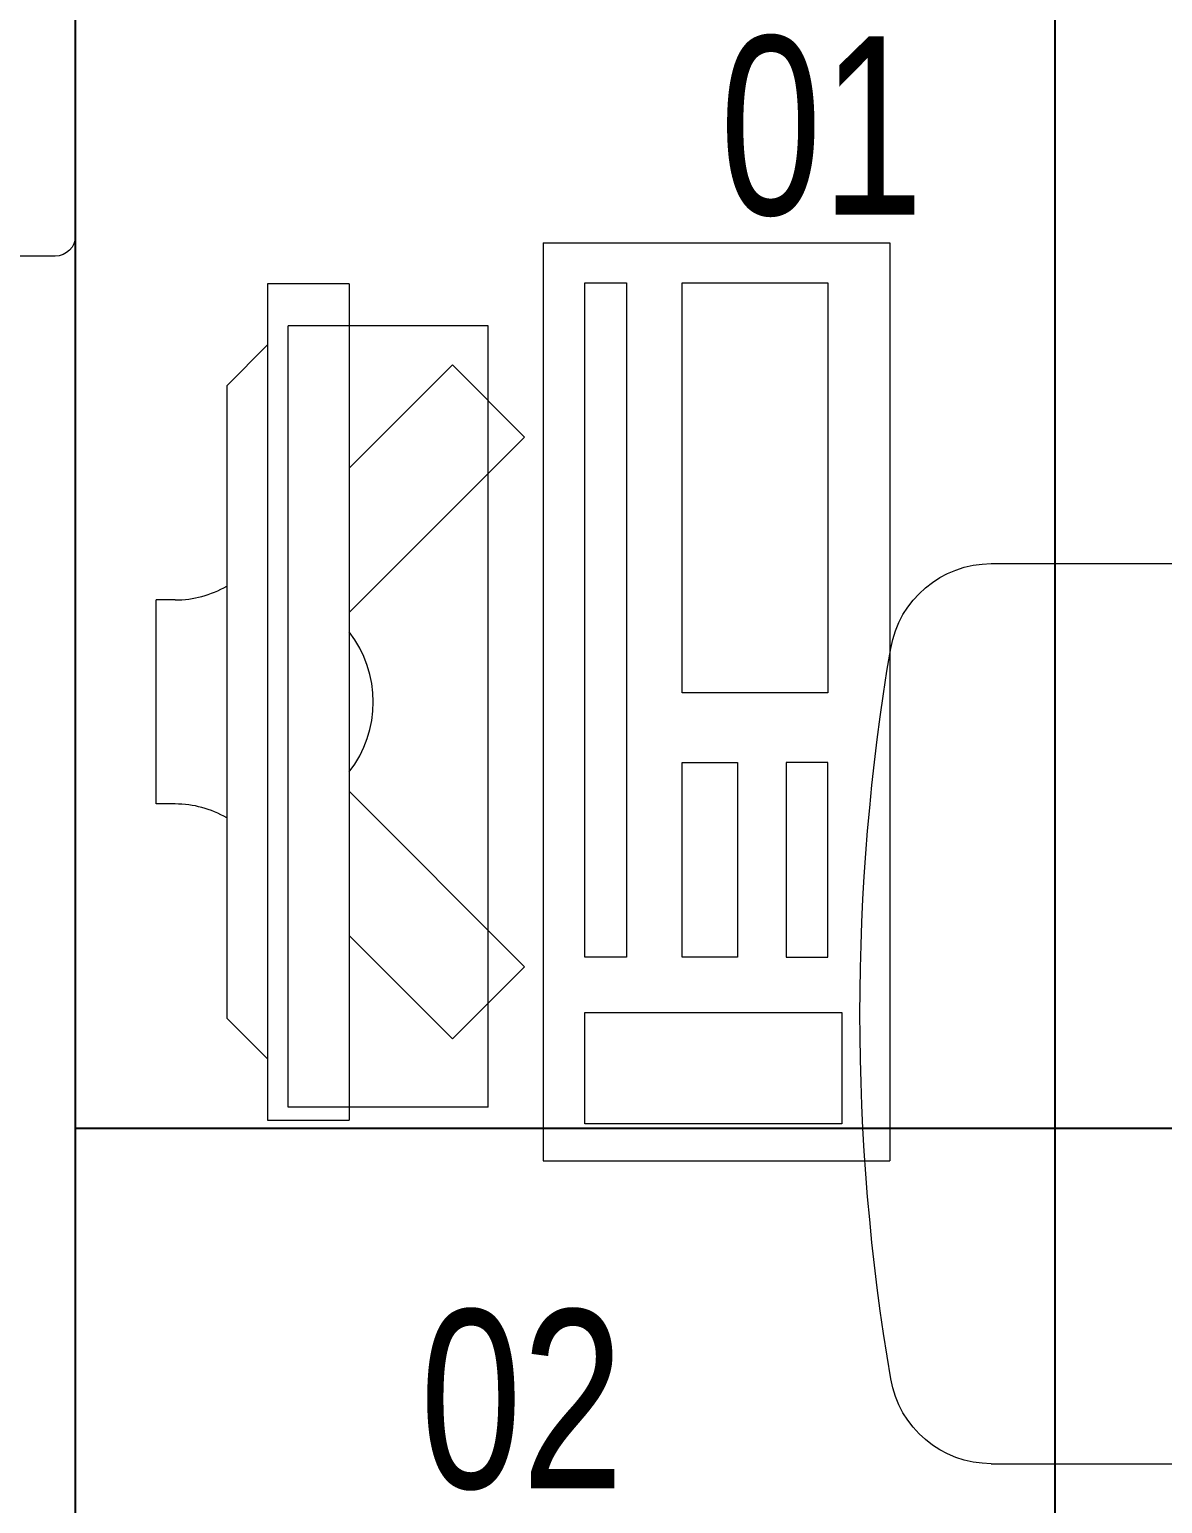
# Model space of a CAD drawing. Extents: x -12260 to 184725, y -29287 to 19916.
# Drawn here: x 19193 to 19748, y 3064 to 3786 of the extents above; entities that cross this region are included whole.
import ezdxf

# ---------------------------------------------------------------- set-up
doc = ezdxf.new("R2010")
doc.units = 0
doc.header["$LTSCALE"] = 0.25
doc.linetypes.add('DASHDOT', pattern=[25.4, 12.7, -6.35, 0, -6.35])
for name, color, linetype, lineweight in [('01-First Floor-FUR$0$72_EGR_EQP_TAG', 142, 'Continuous', 5), ('01-First Floor-FUR$0$LOADING', 253, 'Continuous', 5), ('01-First Floor-FUR$0$SANIT', 250, 'Continuous', 5), ('01-First Floor-FUR$0$Walls', 251, 'Continuous', 5), ('E-LITE-CLNG-CNDT', 6, 'DASHDOT', 35)]:
    doc.layers.add(name, color=color, linetype=linetype, lineweight=lineweight)
doc.layers.add('01-First Floor-FUR$0$FALSE CEILING', color=251, linetype='Continuous')
doc.styles.add('01-First Floor-FUR$0$X3G_ENTITY_257CFD', font='swisscl.ttf', dxfattribs={"height": 200})

# ---------------------------------------------------------------- blocks, each defined once
blk = doc.blocks.new('01-First Floor-FUR$0$WC manta')
at = {"layer": '01-First Floor-FUR$0$SANIT'}
for p, q in [((-0.12, 0.19), (0.41, 0.19)), ((-0.13, 0.18), (-0.13, -0.18)), ((0.109, 0.18), (0.109, -0.18)), ((0.239, 0.13), (0.41, 0.13)), ((0.209, 0.1), (0.209, -0.1)), ((0.229, 0.1), (0.229, -0.1)), ((0.05, 0.09), (0.05, -0.09)), ((0.29554, 0.05099), (0.35809, 0.03932)), ((-0.18, 0), (0.65, 0)), ((0.29554, -0.05099), (0.35809, -0.03932)), ((0.239, -0.13), (0.41, -0.13)), ((-0.12, -0.19), (0.41, -0.19))]:
    blk.add_line(p, q, dxfattribs=at)
for centre, radius in [((0.159, 0.07525), 0.01), ((-0.04, 0), 0.02), ((0.159, -0.07525), 0.01)]:
    blk.add_circle(centre, radius, dxfattribs=at)
for centre, radius, start, end in [((-0.12, 0.18), 0.01, 90, 180), ((-0.05, 0.09), 0.1, 0, 90), ((0.119, 0.18), 0.01, 90, 180), ((0.41, 0), 0.19, 270, 90), ((0.239, 0.1), 0.03, 90, 180), ((0.259, 0.1), 0.03, 90, 180), ((0.31466, 0), 0.13, 270, 90), ((0.41, 0), 0.13, 270, 90), ((0.28821, 0.01167), 0.04, 79.42885, 141.52497), ((0.32714, 0.00441), 0.04, 79.42885, 166.41759), ((0.30289, 0), 0.05876, 141.52497, 218.47503), ((0.35075, 0), 0.04, 280.57115, 79.42885), ((0.34538, 0), 0.05876, 166.41759, 193.58241), ((0.32714, -0.00441), 0.04, 193.58241, 280.57115), ((0.28821, -0.01167), 0.04, 218.47503, 280.57115), ((-0.05, -0.09), 0.1, 270, 0), ((0.239, -0.1), 0.03, 180, 270), ((0.259, -0.1), 0.03, 180, 270), ((-0.12, -0.18), 0.01, 180, 270), ((0.119, -0.18), 0.01, 180, 270)]:
    blk.add_arc(centre, radius, start, end, dxfattribs=at)
blk = doc.blocks.new('01-First Floor-FUR$0$ITCWLS1-P')
at = {"layer": '01-First Floor-FUR$0$LOADING'}
for p, q in [((-0.17, 0.45), (-0.17, 0)), ((-0.17, 0.45), (0, 0.45)), ((0, 0.45), (0, 0)), ((-0.26509, 0.43, 0), (-0.30509, 0.43, 0)), ((-0.30509, 0.43, 0), (-0.30509, 0.02, 0)), ((-0.26509, 0.43, 0), (-0.26509, 0.02, 0)), ((-0.14957, 0.43047), (-0.12914, 0.43047)), ((-0.12914, 0.43047), (-0.12914, 0.40893)), ((-0.197, 0.40939), (-0.295, 0.40939)), ((-0.295, 0.02639), (-0.295, 0.40939)), ((-0.197, 0.02639), (-0.197, 0.40939)), ((-0.32509, 0.38, 0), (-0.30509, 0.4, 0)), ((-0.32509, 0.38, 0), (-0.32509, 0.07, 0)), ((-0.35032, 0.275), (-0.35961, 0.275)), ((-0.35961, 0.175), (-0.35961, 0.275)), ((-0.35032, 0.175), (-0.35961, 0.175)), ((-0.32509, 0.07, 0), (-0.30509, 0.05, 0)), ((-0.197, 0.02639), (-0.295, 0.02639)), ((-0.30509, 0.02, 0), (-0.26509, 0.02, 0)), ((-0.17, 0), (0, 0))]:
    blk.add_line(p, q, dxfattribs=at)
at = {"layer": '01-First Floor-FUR$0$LOADING', "extrusion": (2.48281e-10, 3.18408e-10, -1)}
for p, q in [((-0.26509, 0.33952), (-0.21443, 0.39019)), ((-0.17907, 0.35483), (-0.21443, 0.39019)), ((-0.26509, 0.26881), (-0.17907, 0.35483))]:
    blk.add_line(p, q, dxfattribs=at)
at = {"layer": '01-First Floor-FUR$0$LOADING', "extrusion": (2.48281e-10, -3.18408e-10, -1)}
for p, q in [((-0.26509, 0.18119), (-0.17907, 0.09517)), ((-0.26509, 0.11048), (-0.21443, 0.05981)), ((-0.17907, 0.09517), (-0.21443, 0.05981))]:
    blk.add_line(p, q, dxfattribs=at)
at = {"layer": '01-First Floor-FUR$0$LOADING'}
for points in [[(-0.12914, 0.40893), (-0.12914, 0.09996), (-0.14957, 0.09996), (-0.14957, 0.43047)], [(-0.14957, 0.09997), (-0.14957, 0.09997), (-0.14957, 0.09997), (-0.14957, 0.09997), (-0.14957, 0.09997), (-0.14957, 0.09997), (-0.14957, 0.09997), (-0.14957, 0.09997), (-0.14957, 0.09997)], [(-0.14957, 0.09997), (-0.14957, 0.09997), (-0.14957, 0.09997), (-0.14957, 0.09997), (-0.14957, 0.09997), (-0.14957, 0.09997), (-0.14957, 0.09997), (-0.14957, 0.09997), (-0.14957, 0.09997), (-0.14957, 0.09997), (-0.14957, 0.09997), (-0.14957, 0.09997), (-0.14957, 0.09997), (-0.14957, 0.09997), (-0.14957, 0.09997), (-0.14957, 0.09997), (-0.14957, 0.09997), (-0.14957, 0.09997)], [(-0.14957, 0.09996), (-0.14957, 0.09996), (-0.14957, 0.09996), (-0.14957, 0.09996), (-0.14957, 0.09996), (-0.14957, 0.09996), (-0.14957, 0.09996), (-0.14957, 0.09996), (-0.14957, 0.09996), (-0.14957, 0.09996)], [(-0.14957, 0.09996), (-0.14957, 0.09996), (-0.14957, 0.09996), (-0.14957, 0.09996), (-0.14957, 0.09996), (-0.14957, 0.09996), (-0.14957, 0.09996)], [(-0.14957, 0.09997), (-0.14957, 0.09997), (-0.14957, 0.09997), (-0.14957, 0.09997), (-0.14957, 0.09997), (-0.14957, 0.09997), (-0.14957, 0.09997), (-0.14957, 0.09997), (-0.14957, 0.09997), (-0.14957, 0.09997)], [(-0.14957, 0.09997), (-0.14957, 0.09997), (-0.14957, 0.09997), (-0.14957, 0.09997), (-0.14957, 0.09997), (-0.14957, 0.09997), (-0.14957, 0.09997), (-0.14957, 0.09997), (-0.14957, 0.09997), (-0.14957, 0.09997), (-0.14957, 0.09997), (-0.14957, 0.09997), (-0.14957, 0.09997), (-0.14957, 0.09997), (-0.14957, 0.09997)], [(-0.14957, 0.09997), (-0.14957, 0.09997), (-0.14957, 0.09997), (-0.14957, 0.09997), (-0.14957, 0.09997), (-0.14957, 0.09997), (-0.14957, 0.09997), (-0.14957, 0.09997), (-0.14957, 0.09997), (-0.14957, 0.09997)], [(-0.14957, 0.09997), (-0.14957, 0.09997), (-0.14957, 0.09997), (-0.14957, 0.09997), (-0.14957, 0.09997), (-0.14957, 0.09997), (-0.14957, 0.09997), (-0.14957, 0.09997), (-0.14957, 0.09997), (-0.14957, 0.09997)], [(-0.14957, 0.09996), (-0.14957, 0.09996), (-0.14957, 0.09996), (-0.14957, 0.09996), (-0.14957, 0.09996), (-0.14957, 0.09996), (-0.14957, 0.09996), (-0.14957, 0.09996), (-0.14957, 0.09996), (-0.14957, 0.09996), (-0.14957, 0.09996), (-0.14957, 0.09996), (-0.14957, 0.09996), (-0.14957, 0.09996), (-0.14957, 0.09996), (-0.14957, 0.09996), (-0.14957, 0.09996), (-0.14957, 0.09996), (-0.14957, 0.09997), (-0.14957, 0.09997), (-0.14957, 0.09997), (-0.14957, 0.09997), (-0.14957, 0.09997), (-0.14957, 0.09997), (-0.14957, 0.09997), (-0.14957, 0.09997), (-0.14957, 0.09997), (-0.14957, 0.09997), (-0.14957, 0.09997), (-0.14957, 0.09997), (-0.14957, 0.09997), (-0.14957, 0.09997), (-0.14956, 0.09997), (-0.14956, 0.09997), (-0.14956, 0.09997), (-0.14956, 0.09996), (-0.14956, 0.09996), (-0.14956, 0.09996), (-0.14956, 0.09996), (-0.14956, 0.09996), (-0.14956, 0.09996), (-0.14956, 0.09996), (-0.14956, 0.09996), (-0.14956, 0.09996), (-0.14956, 0.09996), (-0.14956, 0.09996), (-0.14956, 0.09996), (-0.14956, 0.09996), (-0.14957, 0.09996), (-0.14957, 0.09996), (-0.14957, 0.09996), (-0.14957, 0.09996), (-0.14957, 0.09996), (-0.14957, 0.09996)], [(-0.14957, 0.09996), (-0.14957, 0.09996), (-0.14957, 0.09996), (-0.14957, 0.09996), (-0.14957, 0.09996), (-0.14957, 0.09996), (-0.14957, 0.09996), (-0.14957, 0.09996), (-0.14957, 0.09996), (-0.14957, 0.09996), (-0.14957, 0.09997), (-0.14957, 0.09997), (-0.14957, 0.09997), (-0.14957, 0.09996), (-0.14957, 0.09996), (-0.14957, 0.09996), (-0.14957, 0.09996), (-0.14957, 0.09996), (-0.14957, 0.09996), (-0.14957, 0.09997), (-0.14957, 0.09997), (-0.14957, 0.09997), (-0.14957, 0.09997), (-0.14957, 0.09997), (-0.14957, 0.09997), (-0.14957, 0.09997), (-0.14957, 0.09997), (-0.14957, 0.09997), (-0.14957, 0.09997), (-0.14957, 0.09997), (-0.14957, 0.09997), (-0.14957, 0.09997), (-0.14957, 0.09997), (-0.14957, 0.09997), (-0.14957, 0.09997), (-0.14957, 0.09997), (-0.14957, 0.09997), (-0.14957, 0.09997), (-0.14957, 0.09997), (-0.14957, 0.09997), (-0.14957, 0.09997), (-0.14957, 0.09997), (-0.14957, 0.09997), (-0.14957, 0.09997), (-0.14957, 0.09997), (-0.14957, 0.09997), (-0.14957, 0.09997), (-0.14957, 0.09997), (-0.14957, 0.09997), (-0.14957, 0.09997), (-0.14957, 0.09997), (-0.14957, 0.09997), (-0.14957, 0.09997), (-0.14957, 0.09997), (-0.14957, 0.09997), (-0.14957, 0.09997), (-0.14957, 0.09997), (-0.14957, 0.09997), (-0.14957, 0.09997), (-0.14957, 0.09997), (-0.14957, 0.09997), (-0.14957, 0.09997), (-0.14957, 0.09997), (-0.14957, 0.09997), (-0.14957, 0.09997), (-0.14957, 0.09997), (-0.14957, 0.09997), (-0.14957, 0.09997), (-0.14957, 0.09997), (-0.14957, 0.09997), (-0.14957, 0.09997), (-0.14957, 0.09997), (-0.14957, 0.09997), (-0.14957, 0.09997), (-0.14957, 0.09997), (-0.14957, 0.09997), (-0.14957, 0.09997), (-0.14957, 0.09997), (-0.14957, 0.09997), (-0.14957, 0.09997), (-0.14956, 0.09997), (-0.14957, 0.09997), (-0.14957, 0.09997), (-0.14957, 0.09997), (-0.14957, 0.09997), (-0.14956, 0.09997), (-0.14957, 0.09997), (-0.14957, 0.09997), (-0.14957, 0.09997), (-0.14957, 0.09997), (-0.14957, 0.09997), (-0.14957, 0.09997), (-0.14957, 0.09997), (-0.14957, 0.09997), (-0.14957, 0.09997), (-0.14957, 0.09997), (-0.14956, 0.09997), (-0.14957, 0.09996), (-0.14957, 0.09996), (-0.14957, 0.09996), (-0.14956, 0.09996), (-0.14957, 0.09996), (-0.14957, 0.09996), (-0.14957, 0.09996), (-0.14957, 0.09996), (-0.14957, 0.09996), (-0.14957, 0.09996), (-0.14957, 0.09996), (-0.14957, 0.09996), (-0.14957, 0.09996), (-0.14957, 0.09996)], [(-0.14957, 0.09996), (-0.14957, 0.09996), (-0.14957, 0.09996), (-0.14957, 0.09996), (-0.14957, 0.09996), (-0.14957, 0.09996), (-0.14957, 0.09996), (-0.14957, 0.09996)], [(-0.14957, 0.09996), (-0.14957, 0.09996), (-0.14957, 0.09996), (-0.14957, 0.09996), (-0.14957, 0.09996), (-0.14957, 0.09996), (-0.14957, 0.09996), (-0.14957, 0.09996), (-0.14957, 0.09996), (-0.14957, 0.09996), (-0.14957, 0.09996), (-0.14957, 0.09996), (-0.14957, 0.09996), (-0.14957, 0.09996), (-0.14957, 0.09996), (-0.14957, 0.09996), (-0.14957, 0.09996), (-0.14957, 0.09996), (-0.14957, 0.09996), (-0.14957, 0.09996), (-0.14957, 0.09996), (-0.14957, 0.09996), (-0.14957, 0.09996), (-0.14957, 0.09996), (-0.14957, 0.09996), (-0.14957, 0.09996), (-0.14957, 0.09996), (-0.14957, 0.09996), (-0.14957, 0.09996), (-0.14957, 0.09996), (-0.14957, 0.09996), (-0.14957, 0.09996), (-0.14957, 0.09996), (-0.14957, 0.09996), (-0.14957, 0.09996), (-0.14957, 0.09996), (-0.14957, 0.09996), (-0.14957, 0.09996), (-0.14957, 0.09996), (-0.14957, 0.09996), (-0.14957, 0.09996), (-0.14957, 0.09996), (-0.14957, 0.09996), (-0.14957, 0.09996), (-0.14957, 0.09996), (-0.14957, 0.09996), (-0.14957, 0.09996), (-0.14957, 0.09996), (-0.14956, 0.09996), (-0.14956, 0.09996), (-0.14956, 0.09996), (-0.14956, 0.09996), (-0.14957, 0.09996), (-0.14957, 0.09996), (-0.14957, 0.09996), (-0.14957, 0.09996), (-0.14957, 0.09996), (-0.14957, 0.09996), (-0.14956, 0.09996), (-0.14957, 0.09996), (-0.14957, 0.09996), (-0.14957, 0.09996), (-0.14957, 0.09996), (-0.14957, 0.09996), (-0.14957, 0.09996), (-0.14957, 0.09996), (-0.14957, 0.09996), (-0.14957, 0.09996), (-0.14957, 0.09996), (-0.14956, 0.09996), (-0.14956, 0.09996), (-0.14957, 0.09996), (-0.14957, 0.09996), (-0.14957, 0.09996), (-0.14957, 0.09996), (-0.14957, 0.09996), (-0.14957, 0.09996), (-0.14957, 0.09996), (-0.14957, 0.09996), (-0.14957, 0.09996), (-0.14957, 0.09996), (-0.14957, 0.09996), (-0.14957, 0.09996), (-0.14957, 0.09996), (-0.14957, 0.09996), (-0.14957, 0.09996), (-0.14957, 0.09996), (-0.14957, 0.09996), (-0.14957, 0.09996)], [(-0.14957, 0.09996), (-0.14957, 0.09996), (-0.14957, 0.09996), (-0.14957, 0.09996), (-0.14957, 0.09996), (-0.14957, 0.09996), (-0.14957, 0.09996), (-0.14957, 0.09996), (-0.14957, 0.09996), (-0.14957, 0.09996), (-0.14957, 0.09996), (-0.14957, 0.09996)], [(-0.14957, 0.09996), (-0.14957, 0.09996), (-0.14956, 0.09996), (-0.14956, 0.09996), (-0.14956, 0.09996), (-0.14956, 0.09996), (-0.14957, 0.09996)], [(-0.14957, 0.09996), (-0.14957, 0.09996), (-0.14957, 0.09996), (-0.14957, 0.09996), (-0.14957, 0.09996), (-0.14957, 0.09996), (-0.14957, 0.09996), (-0.14957, 0.09996), (-0.14957, 0.09996), (-0.14956, 0.09996), (-0.14956, 0.09996), (-0.14956, 0.09996), (-0.14956, 0.09996), (-0.14956, 0.09996), (-0.14956, 0.09996), (-0.14956, 0.09996), (-0.14957, 0.09996)]]:
    blk.add_lwpolyline(points, dxfattribs=at)
for points in [[(-0.1019, 0.43047), (-0.03039, 0.43047), (-0.03039, 0.22944), (-0.1019, 0.22944)], [(-0.1019, 0.19536), (-0.07466, 0.19536), (-0.07466, 0.09996), (-0.1019, 0.09996)], [(-0.03039, 0.19536), (-0.05082, 0.19536), (-0.05082, 0.09996), (-0.03039, 0.09996)], [(-0.14956, 0.09996), (-0.14956, 0.09996), (-0.14956, 0.09996), (-0.14956, 0.09996), (-0.14956, 0.09996), (-0.14956, 0.09996), (-0.14956, 0.09996), (-0.14956, 0.09996), (-0.14957, 0.09996), (-0.14957, 0.09996), (-0.14957, 0.09996), (-0.14957, 0.09996), (-0.14957, 0.09996), (-0.14957, 0.09996), (-0.14957, 0.09996), (-0.14957, 0.09996), (-0.14957, 0.09996), (-0.14957, 0.09996), (-0.14957, 0.09996), (-0.14957, 0.09996), (-0.14957, 0.09996), (-0.14957, 0.09996), (-0.14957, 0.09996), (-0.14957, 0.09996), (-0.14957, 0.09996), (-0.14957, 0.09996), (-0.14957, 0.09996), (-0.14957, 0.09996), (-0.14957, 0.09996), (-0.14957, 0.09996), (-0.14957, 0.09996), (-0.14957, 0.09996), (-0.14957, 0.09996), (-0.14957, 0.09996), (-0.14957, 0.09996), (-0.14957, 0.09996), (-0.14957, 0.09996), (-0.14957, 0.09996), (-0.14957, 0.09996), (-0.14957, 0.09996), (-0.14957, 0.09996), (-0.14957, 0.09996), (-0.14957, 0.09996), (-0.14957, 0.09996), (-0.14957, 0.09996), (-0.14957, 0.09996), (-0.14957, 0.09996), (-0.14957, 0.09996), (-0.14957, 0.09996), (-0.14957, 0.09996), (-0.14957, 0.09996), (-0.14957, 0.09996), (-0.14957, 0.09996), (-0.14957, 0.09996), (-0.14957, 0.09996), (-0.14957, 0.09996), (-0.14957, 0.09996), (-0.14956, 0.09996), (-0.14956, 0.09996), (-0.14956, 0.09996), (-0.14956, 0.09996), (-0.14956, 0.09996), (-0.14956, 0.09996), (-0.14956, 0.09996), (-0.14956, 0.09996), (-0.14956, 0.09996), (-0.14956, 0.09996), (-0.14956, 0.09996), (-0.14956, 0.09996), (-0.14956, 0.09996), (-0.14956, 0.09996), (-0.14956, 0.09996), (-0.14956, 0.09996), (-0.14956, 0.09996), (-0.14956, 0.09996), (-0.14956, 0.09996), (-0.14956, 0.09996), (-0.14956, 0.09996), (-0.14956, 0.09996), (-0.14956, 0.09996), (-0.14956, 0.09996), (-0.14956, 0.09996), (-0.14956, 0.09996), (-0.14956, 0.09996), (-0.14956, 0.09996), (-0.14956, 0.09996), (-0.14956, 0.09996), (-0.14956, 0.09996), (-0.14956, 0.09996), (-0.14957, 0.09996), (-0.14957, 0.09996), (-0.14957, 0.09996), (-0.14957, 0.09996), (-0.14957, 0.09996), (-0.14957, 0.09996), (-0.14957, 0.09996), (-0.14957, 0.09996), (-0.14957, 0.09996), (-0.14957, 0.09996), (-0.14957, 0.09996), (-0.14957, 0.09996), (-0.14957, 0.09996), (-0.14957, 0.09996), (-0.14957, 0.09996), (-0.14957, 0.09996), (-0.14957, 0.09996), (-0.14957, 0.09996), (-0.14957, 0.09996), (-0.14957, 0.09996), (-0.14957, 0.09996), (-0.14957, 0.09996), (-0.14957, 0.09996), (-0.14957, 0.09996), (-0.14957, 0.09996), (-0.14957, 0.09996), (-0.14957, 0.09996), (-0.14957, 0.09996), (-0.14957, 0.09996), (-0.14957, 0.09996), (-0.14957, 0.09996), (-0.14957, 0.09996), (-0.14957, 0.09996), (-0.14957, 0.09996), (-0.14957, 0.09996), (-0.14957, 0.09996), (-0.14957, 0.09996), (-0.14957, 0.09996), (-0.14957, 0.09996), (-0.14957, 0.09996), (-0.14957, 0.09996), (-0.14957, 0.09996), (-0.14957, 0.09996), (-0.14957, 0.09996), (-0.14957, 0.09996), (-0.14957, 0.09996), (-0.14957, 0.09996), (-0.14957, 0.09996), (-0.14957, 0.09996), (-0.14957, 0.09996), (-0.14957, 0.09996), (-0.14957, 0.09996), (-0.14957, 0.09996), (-0.14957, 0.09996), (-0.14957, 0.09996), (-0.14957, 0.09996), (-0.14957, 0.09996), (-0.14957, 0.09996), (-0.14957, 0.09996), (-0.14957, 0.09996), (-0.14957, 0.09996), (-0.14957, 0.09996), (-0.14957, 0.09996), (-0.14957, 0.09996), (-0.14957, 0.09996), (-0.14956, 0.09996), (-0.14956, 0.09996), (-0.14956, 0.09996), (-0.14956, 0.09996), (-0.14956, 0.09996), (-0.14956, 0.09996), (-0.14956, 0.09996), (-0.14956, 0.09996), (-0.14956, 0.09996), (-0.14956, 0.09996), (-0.14956, 0.09996), (-0.14956, 0.09996), (-0.14956, 0.09996), (-0.14956, 0.09996), (-0.14956, 0.09996), (-0.14956, 0.09996), (-0.14956, 0.09996), (-0.14956, 0.09996), (-0.14956, 0.09996), (-0.14956, 0.09996), (-0.14956, 0.09996), (-0.14956, 0.09996), (-0.14956, 0.09996), (-0.14956, 0.09996), (-0.14956, 0.09996), (-0.14956, 0.09996), (-0.14956, 0.09996), (-0.14956, 0.09996), (-0.14956, 0.09996), (-0.14956, 0.09996), (-0.14956, 0.09996), (-0.14956, 0.09996), (-0.14956, 0.09996), (-0.14956, 0.09996), (-0.14956, 0.09996), (-0.14956, 0.09996), (-0.14956, 0.09996), (-0.14956, 0.09996), (-0.14956, 0.09996), (-0.14956, 0.09996), (-0.14956, 0.09996), (-0.14956, 0.09996), (-0.14956, 0.09996), (-0.14956, 0.09996), (-0.14956, 0.09996), (-0.14956, 0.09996), (-0.14956, 0.09996), (-0.14957, 0.09996), (-0.14957, 0.09996), (-0.14957, 0.09996), (-0.14957, 0.09996), (-0.14957, 0.09996), (-0.14957, 0.09996), (-0.14957, 0.09996), (-0.14957, 0.09996), (-0.14957, 0.09996), (-0.14957, 0.09996), (-0.14957, 0.09996), (-0.14957, 0.09996), (-0.14957, 0.09996), (-0.14957, 0.09996), (-0.14957, 0.09996), (-0.14957, 0.09996), (-0.14957, 0.09996), (-0.14957, 0.09996), (-0.14957, 0.09996), (-0.14957, 0.09996), (-0.14957, 0.09996), (-0.14957, 0.09996), (-0.14957, 0.09996), (-0.14957, 0.09996), (-0.14957, 0.09996), (-0.14957, 0.09996), (-0.14957, 0.09996), (-0.14957, 0.09996), (-0.14957, 0.09996), (-0.14957, 0.09996), (-0.14957, 0.09996), (-0.14957, 0.09996), (-0.14957, 0.09996), (-0.14957, 0.09996), (-0.14956, 0.09996), (-0.14956, 0.09996), (-0.14956, 0.09996), (-0.14956, 0.09996), (-0.14956, 0.09996), (-0.14956, 0.09996), (-0.14956, 0.09996), (-0.14956, 0.09996), (-0.14956, 0.09996), (-0.14956, 0.09996), (-0.14956, 0.09996), (-0.14956, 0.09996), (-0.14956, 0.09996), (-0.14956, 0.09996), (-0.14956, 0.09996), (-0.14956, 0.09996), (-0.14956, 0.09996), (-0.14956, 0.09996), (-0.14956, 0.09996), (-0.14956, 0.09996), (-0.14956, 0.09996), (-0.14956, 0.09996), (-0.14956, 0.09996), (-0.14956, 0.09996), (-0.14956, 0.09996), (-0.14956, 0.09996), (-0.14956, 0.09996), (-0.14956, 0.09996), (-0.14956, 0.09996), (-0.14956, 0.09996), (-0.14956, 0.09996), (-0.14956, 0.09996), (-0.14956, 0.09996), (-0.14956, 0.09996), (-0.14956, 0.09996), (-0.14956, 0.09996), (-0.14956, 0.09996), (-0.14956, 0.09996), (-0.14956, 0.09996), (-0.14956, 0.09996), (-0.14956, 0.09996), (-0.14956, 0.09996)], [(-0.14957, 0.09996), (-0.14957, 0.09996), (-0.14957, 0.09996), (-0.14957, 0.09996), (-0.14957, 0.09996), (-0.14957, 0.09996), (-0.14957, 0.09996), (-0.14957, 0.09996), (-0.14957, 0.09996), (-0.14957, 0.09996), (-0.14957, 0.09996), (-0.14957, 0.09996), (-0.14957, 0.09996), (-0.14957, 0.09996), (-0.14957, 0.09996), (-0.14957, 0.09996), (-0.14957, 0.09996), (-0.14957, 0.09996), (-0.14957, 0.09996), (-0.14957, 0.09996), (-0.14957, 0.09996), (-0.14957, 0.09996), (-0.14957, 0.09996), (-0.14957, 0.09996), (-0.14957, 0.09996), (-0.14957, 0.09996), (-0.14957, 0.09996), (-0.14957, 0.09996), (-0.14957, 0.09996), (-0.14957, 0.09996), (-0.14957, 0.09996), (-0.14957, 0.09996), (-0.14957, 0.09996), (-0.14957, 0.09996), (-0.14957, 0.09996), (-0.14957, 0.09996), (-0.14957, 0.09996), (-0.14957, 0.09996), (-0.14957, 0.09996), (-0.14957, 0.09996), (-0.14957, 0.09996), (-0.14957, 0.09996), (-0.14957, 0.09996), (-0.14957, 0.09996), (-0.14957, 0.09996), (-0.14957, 0.09996), (-0.14957, 0.09996), (-0.14957, 0.09996), (-0.14957, 0.09996), (-0.14957, 0.09996), (-0.14957, 0.09996), (-0.14957, 0.09996), (-0.14957, 0.09996), (-0.14957, 0.09996), (-0.14957, 0.09996), (-0.14957, 0.09996), (-0.14957, 0.09996), (-0.14957, 0.09996), (-0.14957, 0.09996), (-0.14957, 0.09996), (-0.14957, 0.09996), (-0.14957, 0.09996), (-0.14957, 0.09996), (-0.14957, 0.09996), (-0.14957, 0.09996), (-0.14957, 0.09996), (-0.14957, 0.09996), (-0.14957, 0.09996), (-0.14957, 0.09996), (-0.14957, 0.09996), (-0.14957, 0.09996), (-0.14957, 0.09996), (-0.14957, 0.09996), (-0.14957, 0.09996), (-0.14957, 0.09996), (-0.14957, 0.09996), (-0.14957, 0.09996), (-0.14957, 0.09996), (-0.14957, 0.09996), (-0.14957, 0.09996), (-0.14957, 0.09996), (-0.14957, 0.09996), (-0.14957, 0.09996), (-0.14957, 0.09996), (-0.14957, 0.09996), (-0.14957, 0.09996), (-0.14957, 0.09996), (-0.14957, 0.09996), (-0.14957, 0.09996), (-0.14957, 0.09996), (-0.14957, 0.09996), (-0.14957, 0.09996), (-0.14957, 0.09996), (-0.14957, 0.09996), (-0.14957, 0.09996), (-0.14957, 0.09996), (-0.14957, 0.09996), (-0.14957, 0.09996), (-0.14957, 0.09996), (-0.14957, 0.09996), (-0.14957, 0.09996), (-0.14957, 0.09996), (-0.14957, 0.09996), (-0.14957, 0.09996), (-0.14957, 0.09996), (-0.14957, 0.09996), (-0.14957, 0.09996), (-0.14957, 0.09996), (-0.14957, 0.09996), (-0.14957, 0.09996), (-0.14957, 0.09996), (-0.14957, 0.09996), (-0.14957, 0.09996), (-0.14957, 0.09996), (-0.14957, 0.09996), (-0.14957, 0.09996), (-0.14957, 0.09996), (-0.14957, 0.09996), (-0.14957, 0.09996), (-0.14957, 0.09996), (-0.14957, 0.09996), (-0.14957, 0.09996), (-0.14957, 0.09996), (-0.14957, 0.09996), (-0.14957, 0.09996), (-0.14957, 0.09996), (-0.14957, 0.09996), (-0.14957, 0.09996), (-0.14957, 0.09996), (-0.14957, 0.09996), (-0.14957, 0.09996), (-0.14957, 0.09996), (-0.14957, 0.09996), (-0.14957, 0.09996), (-0.14957, 0.09996), (-0.14957, 0.09996), (-0.14957, 0.09996), (-0.14957, 0.09996), (-0.14957, 0.09996), (-0.14957, 0.09996), (-0.14957, 0.09996), (-0.14957, 0.09996), (-0.14957, 0.09996), (-0.14957, 0.09996), (-0.14957, 0.09996), (-0.14957, 0.09996), (-0.14957, 0.09996), (-0.14957, 0.09996), (-0.14957, 0.09996), (-0.14957, 0.09996), (-0.14957, 0.09996), (-0.14957, 0.09996), (-0.14957, 0.09996), (-0.14957, 0.09996), (-0.14957, 0.09996), (-0.14957, 0.09996), (-0.14957, 0.09996), (-0.14957, 0.09996), (-0.14957, 0.09996), (-0.14957, 0.09996), (-0.14957, 0.09996), (-0.14957, 0.09996), (-0.14957, 0.09996), (-0.14957, 0.09996), (-0.14957, 0.09996), (-0.14957, 0.09996), (-0.14957, 0.09996), (-0.14957, 0.09996), (-0.14957, 0.09996), (-0.14957, 0.09996), (-0.14957, 0.09996), (-0.14957, 0.09996), (-0.14957, 0.09996), (-0.14957, 0.09996), (-0.14957, 0.09996), (-0.14957, 0.09996), (-0.14957, 0.09996), (-0.14957, 0.09996), (-0.14957, 0.09996), (-0.14957, 0.09996), (-0.14957, 0.09996), (-0.14957, 0.09996), (-0.14957, 0.09996), (-0.14957, 0.09996), (-0.14957, 0.09996), (-0.14957, 0.09996), (-0.14957, 0.09996), (-0.14957, 0.09996), (-0.14957, 0.09996), (-0.14957, 0.09996), (-0.14957, 0.09996), (-0.14957, 0.09996), (-0.14957, 0.09996), (-0.14957, 0.09996), (-0.14957, 0.09996), (-0.14957, 0.09996), (-0.14957, 0.09996), (-0.14957, 0.09996), (-0.14957, 0.09996), (-0.14957, 0.09996), (-0.14957, 0.09996), (-0.14957, 0.09996), (-0.14957, 0.09996), (-0.14957, 0.09996), (-0.14957, 0.09996), (-0.14957, 0.09996), (-0.14957, 0.09996), (-0.14957, 0.09996), (-0.14957, 0.09996), (-0.14957, 0.09996), (-0.14957, 0.09996), (-0.14957, 0.09996), (-0.14957, 0.09996), (-0.14957, 0.09996)], [(-0.14957, 0.09996), (-0.14957, 0.09996), (-0.14957, 0.09996), (-0.14957, 0.09996), (-0.14957, 0.09996), (-0.14957, 0.09996), (-0.14957, 0.09996), (-0.14957, 0.09996), (-0.14957, 0.09996), (-0.14957, 0.09996), (-0.14957, 0.09996), (-0.14957, 0.09996), (-0.14957, 0.09996), (-0.14957, 0.09996), (-0.14957, 0.09996), (-0.14957, 0.09996), (-0.14957, 0.09996), (-0.14957, 0.09996), (-0.14957, 0.09996), (-0.14957, 0.09996), (-0.14957, 0.09996), (-0.14957, 0.09996), (-0.14957, 0.09996), (-0.14957, 0.09996), (-0.14957, 0.09996), (-0.14957, 0.09996), (-0.14957, 0.09996), (-0.14957, 0.09996), (-0.14957, 0.09996), (-0.14957, 0.09996), (-0.14957, 0.09996), (-0.14957, 0.09996), (-0.14957, 0.09996), (-0.14957, 0.09996), (-0.14957, 0.09996), (-0.14957, 0.09996), (-0.14957, 0.09996), (-0.14957, 0.09996), (-0.14957, 0.09996), (-0.14957, 0.09996), (-0.14957, 0.09996), (-0.14957, 0.09996), (-0.14957, 0.09996), (-0.14957, 0.09996), (-0.14957, 0.09996), (-0.14957, 0.09996), (-0.14957, 0.09996), (-0.14957, 0.09996), (-0.14957, 0.09996), (-0.14957, 0.09996), (-0.14957, 0.09996), (-0.14957, 0.09996), (-0.14957, 0.09996), (-0.14957, 0.09996), (-0.14957, 0.09996), (-0.14957, 0.09996), (-0.14957, 0.09996), (-0.14957, 0.09996), (-0.14957, 0.09996), (-0.14957, 0.09996), (-0.14957, 0.09996), (-0.14957, 0.09996), (-0.14957, 0.09996), (-0.14957, 0.09996), (-0.14957, 0.09996), (-0.14957, 0.09996), (-0.14957, 0.09996), (-0.14957, 0.09996), (-0.14957, 0.09996), (-0.14957, 0.09996), (-0.14957, 0.09996), (-0.14957, 0.09996), (-0.14957, 0.09996), (-0.14957, 0.09996), (-0.14957, 0.09996), (-0.14957, 0.09996), (-0.14957, 0.09996), (-0.14957, 0.09996), (-0.14957, 0.09996), (-0.14957, 0.09996), (-0.14957, 0.09996), (-0.14957, 0.09996), (-0.14957, 0.09996), (-0.14957, 0.09996), (-0.14957, 0.09996), (-0.14957, 0.09996), (-0.14957, 0.09996), (-0.14957, 0.09996), (-0.14957, 0.09996), (-0.14957, 0.09996), (-0.14957, 0.09996), (-0.14957, 0.09996), (-0.14957, 0.09996), (-0.14957, 0.09996), (-0.14957, 0.09996), (-0.14957, 0.09996), (-0.14957, 0.09996), (-0.14957, 0.09996), (-0.14957, 0.09996), (-0.14957, 0.09996), (-0.14957, 0.09996), (-0.14957, 0.09996), (-0.14957, 0.09996), (-0.14957, 0.09996), (-0.14957, 0.09996), (-0.14957, 0.09996), (-0.14957, 0.09996), (-0.14957, 0.09996), (-0.14957, 0.09996), (-0.14957, 0.09996), (-0.14957, 0.09996), (-0.14957, 0.09996), (-0.14957, 0.09996), (-0.14957, 0.09996), (-0.14957, 0.09996), (-0.14957, 0.09996), (-0.14957, 0.09996), (-0.14957, 0.09996), (-0.14957, 0.09996), (-0.14957, 0.09996), (-0.14957, 0.09996), (-0.14957, 0.09996), (-0.14957, 0.09996), (-0.14957, 0.09996), (-0.14957, 0.09996), (-0.14957, 0.09996), (-0.14957, 0.09996), (-0.14957, 0.09996), (-0.14957, 0.09996), (-0.14957, 0.09996), (-0.14957, 0.09996), (-0.14957, 0.09996), (-0.14957, 0.09996), (-0.14957, 0.09996), (-0.14957, 0.09996), (-0.14957, 0.09996), (-0.14957, 0.09996), (-0.14957, 0.09996), (-0.14957, 0.09996), (-0.14957, 0.09996), (-0.14957, 0.09996), (-0.14957, 0.09996), (-0.14957, 0.09996), (-0.14957, 0.09996), (-0.14957, 0.09996), (-0.14957, 0.09996), (-0.14957, 0.09996), (-0.14957, 0.09996), (-0.14957, 0.09996), (-0.14957, 0.09996), (-0.14957, 0.09996), (-0.14957, 0.09996), (-0.14957, 0.09996), (-0.14957, 0.09996), (-0.14957, 0.09996), (-0.14957, 0.09996), (-0.14957, 0.09996), (-0.14957, 0.09996), (-0.14957, 0.09996), (-0.14957, 0.09996), (-0.14957, 0.09996), (-0.14957, 0.09996), (-0.14957, 0.09996), (-0.14957, 0.09996), (-0.14957, 0.09996), (-0.14957, 0.09996), (-0.14957, 0.09996), (-0.14957, 0.09996), (-0.14957, 0.09996), (-0.14957, 0.09996), (-0.14957, 0.09996), (-0.14957, 0.09996), (-0.14957, 0.09996), (-0.14957, 0.09996), (-0.14957, 0.09996), (-0.14957, 0.09996), (-0.14957, 0.09996), (-0.14957, 0.09996), (-0.14957, 0.09996), (-0.14957, 0.09996), (-0.14957, 0.09996), (-0.14957, 0.09996), (-0.14957, 0.09996), (-0.14957, 0.09996), (-0.14957, 0.09996), (-0.14957, 0.09996), (-0.14957, 0.09996), (-0.14957, 0.09996), (-0.14957, 0.09996), (-0.14957, 0.09996), (-0.14957, 0.09996), (-0.14957, 0.09996), (-0.14957, 0.09996), (-0.14957, 0.09996), (-0.14957, 0.09996), (-0.14957, 0.09996), (-0.14957, 0.09996), (-0.14957, 0.09996), (-0.14957, 0.09996), (-0.14957, 0.09996), (-0.14957, 0.09996), (-0.14957, 0.09996), (-0.14957, 0.09996), (-0.14957, 0.09996), (-0.14957, 0.09996), (-0.14957, 0.09996), (-0.14957, 0.09996), (-0.14957, 0.09996), (-0.14957, 0.09996), (-0.14957, 0.09996), (-0.14957, 0.09996), (-0.14957, 0.09996), (-0.14957, 0.09996), (-0.14957, 0.09996), (-0.14957, 0.09996), (-0.14957, 0.09996), (-0.14957, 0.09996), (-0.14957, 0.09996), (-0.14957, 0.09996)], [(-0.14957, 0.0727), (-0.02358, 0.0727), (-0.02358, 0.01818), (-0.14957, 0.01818)]]:
    blk.add_lwpolyline(points, close=True, dxfattribs=at)
for centre, radius, start, end in [((-0.35032, 0.325), 0.05, 270, 300.30934), ((-0.3089, 0.225), 0.05564, 321.94311, 38.05689), ((-0.35032, 0.125), 0.05, 59.69066, 90)]:
    blk.add_arc(centre, radius, start, end, dxfattribs=at)
blk = doc.blocks.new('01-First Floor-FUR$0$GF21018-P')
at = {"color": 0}
for p, q in [((-0.2207, 0.47563), (-0.2207, 0.0675)), ((0.22049, 0.47563), (0.22049, 0.0675))]:
    blk.add_line(p, q, dxfattribs=at)
for centre, radius, start, end in [((-0.0001, -0.52948), 1.06948, 80.36712, 99.63288), ((-0.1707, 0.47563), 0.05, 99.63288, 180), ((0.17049, 0.47563), 0.05, 0, 80.36712)]:
    blk.add_arc(centre, radius, start, end, dxfattribs=at)
blk = doc.blocks.new('01-First Floor-FUR')
at = {"layer": '01-First Floor-FUR$0$FALSE CEILING'}
blk.add_line((19695.56, 4530, -0.1), (19695.56, 2629.1, -0.1), dxfattribs=at)
at = {"layer": '01-First Floor-FUR$0$FALSE CEILING', "linetype": 'Continuous'}
blk.add_line((19215.56, 3247.62), (23215.47, 3247.62), dxfattribs=at)
at = {"layer": '01-First Floor-FUR$0$FALSE CEILING', "elevation": 0}
blk.add_lwpolyline([(23215.47, 1447.62), (19215.56, 1447.62), (19215.56, 5010), (23215.47, 5010)], close=True, dxfattribs=at)
at = {"layer": '01-First Floor-FUR$0$LOADING'}
blk.add_line((19695.56, 4530, -0.1), (19695.56, 2629.1, -0.1), dxfattribs=at)
at = {"layer": '01-First Floor-FUR$0$Walls'}
blk.add_line((19215.56, 1447.62), (19215.56, 5010), dxfattribs=at)
at = {"layer": '01-First Floor-FUR$0$LOADING', "extrusion": (8.01373e-06, 1.93988e-16, 1), "xscale": 1000.000000000012, "yscale": 1000.000000000012, "zscale": 1000.000000000012}
blk.add_blockref('01-First Floor-FUR$0$ITCWLS1-P', (19614.76, 3231.47, 0.05), dxfattribs=at)
at = {"layer": '01-First Floor-FUR$0$LOADING', "extrusion": (7.77426e-06, 2.24021e-05, 1), "xscale": -1000, "yscale": 1000.000000000001, "zscale": 1000, "rotation": 90.00141075505213}
blk.add_blockref('01-First Floor-FUR$0$GF21018-P', (20140.04, 3303.57, 0.13), dxfattribs=at)
at = {"layer": '01-First Floor-FUR$0$SANIT', "xscale": -999.9999999999995, "yscale": 999.9999999999995, "zscale": 999.9999999999995}
blk.add_blockref('01-First Floor-FUR$0$WC manta', (19085.56, 3865), dxfattribs=at)
at = {"layer": '01-First Floor-FUR$0$72_EGR_EQP_TAG', "char_height": 87.473, "attachment_point": 2, "style": '01-First Floor-FUR$0$X3G_ENTITY_257CFD'}
for s, insert in [('01', (19581.25, 3782.81, -0.11)), ('02', (19434.29, 3158.5, -0.1))]:
    blk.add_mtext(s, dxfattribs=dict(at, insert=insert))

msp = doc.modelspace()

# ---------------------------------------------------------------- block references
at = {"layer": 'E-LITE-CLNG-CNDT'}
msp.add_blockref('01-First Floor-FUR', (0, 0), dxfattribs=at)

doc.saveas('drawing.dxf')
